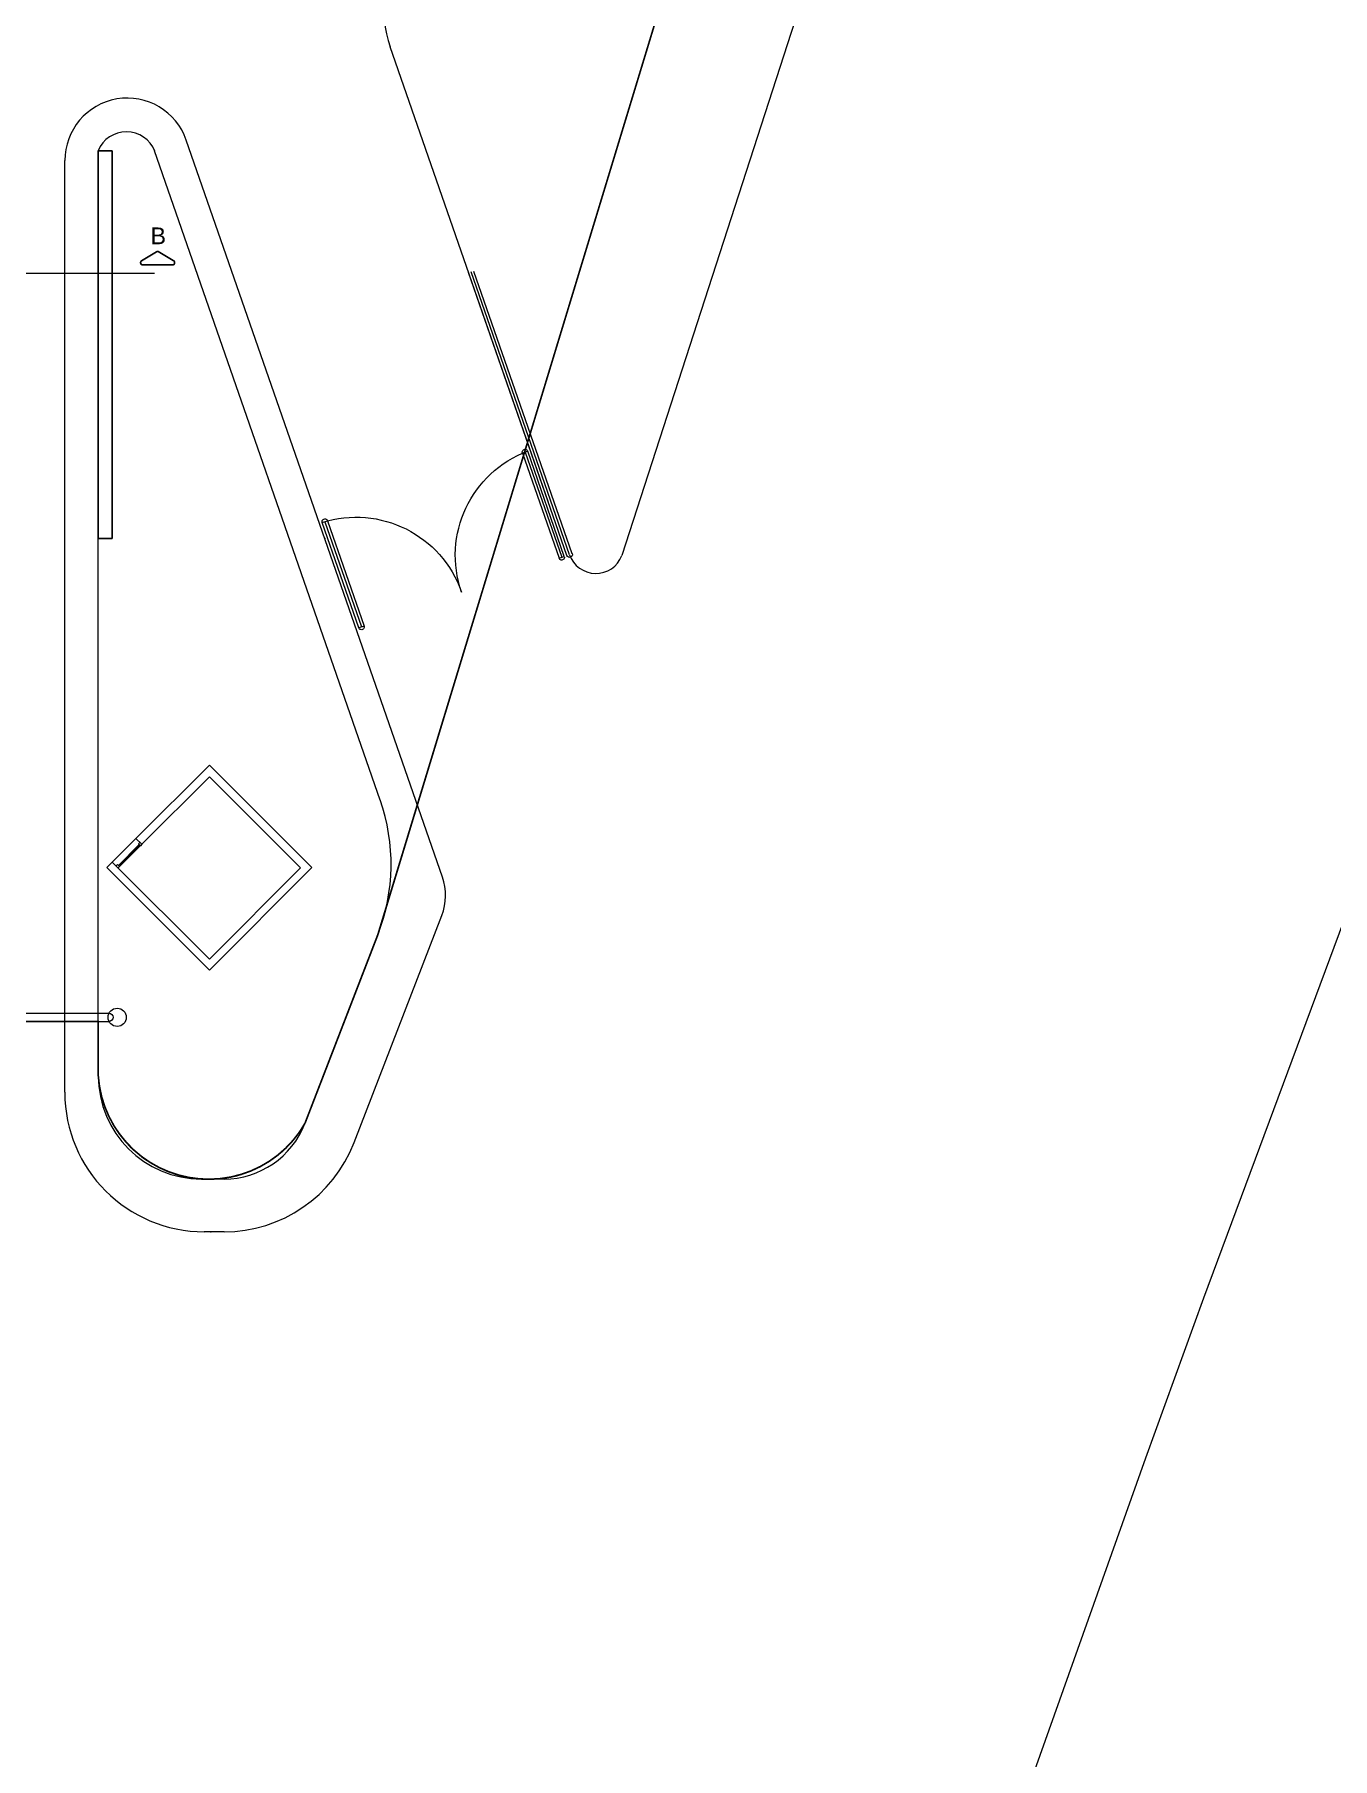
# Model space of a CAD drawing. Header units: metres. Extents: x -331 to 2982, y 362 to 2539.
# Drawn here: x 2899.62 to 2922.89, y 1293.49 to 1324.4 of the extents above; entities that cross this region are included whole.
import ezdxf
from ezdxf.enums import TextEntityAlignment as Align

# ---------------------------------------------------------------- set-up
doc = ezdxf.new("R2010")
doc.units = ezdxf.units.M
doc.layers.get('0').update_dxf_attribs({"color": 251})
doc.layers.add('Pis', color=251, linetype='Continuous')
doc.styles.add('ARIAL', font='arial.ttf')

msp = doc.modelspace()

# ---------------------------------------------------------------- linework, layer by layer
at = {"lineweight": 0}
msp.add_lwpolyline([(2692.518, 1267.281), (2886.962, 1268.097, 0.414222), (2891.963, 1273.083, 0.000679), (2891.975, 1306.701), (2900.167, 1306.701), (2900.767, 1306.701), (2900.767, 1305.727, 0.742789), (2904.471, 1304.872), (2905.781, 1308.262), (2912.682, 1330.97), (2930.662, 1369.788), (2936.383, 1381.538), (2959.535, 1425.137), (2972.498, 1447.641), (2973.386, 1449.183), (2974.618, 1451.303, 0.577621), (2973.155, 1453.859), (2919.448, 1453.786), (2871.128, 1453.815), (2844.526, 1453.596), (2835.976, 1453.544), (2739.49, 1452.841)], format="xyb", dxfattribs=at)
at = {"layer": 'Pis'}
for p, q in [((2913.754, 1326.177), (2910.152, 1315.054)), ((2900.767, 1322.311), (2901.017, 1322.311)), ((2900.767, 1315.361), (2900.767, 1322.311)), ((2901.017, 1322.311), (2901.017, 1315.361)), ((2880.512, 1320.117), (2901.773, 1320.117)), ((2901.017, 1315.361), (2900.767, 1315.361))]:
    msp.add_line(p, q, dxfattribs=at)
at = {"layer": 'Pis', "extrusion": (1.17006e-05, 7.63458e-06, 1)}
for p, q in [((2908.838, 1316.004), (2905.998, 1324.176)), ((2900.767, 1305.727), (2900.767, 1322.312)), ((2901.017, 1322.312), (2900.767, 1322.311)), ((2900.767, 1322.311), (2900.767, 1315.361)), ((2901.017, 1315.361), (2901.017, 1322.312)), ((2905.822, 1310.672), (2901.776, 1322.312)), ((2906.937, 1309.291), (2902.345, 1322.503)), ((2900.167, 1305.432), (2900.167, 1322.135)), ((2900.767, 1315.361), (2901.017, 1315.361)), ((2901.018, 1309.56), (2900.919, 1309.461)), ((2902.758, 1307.82), (2901.018, 1309.56)), ((2902.758, 1307.622), (2900.919, 1309.461)), ((2905.353, 1304.531), (2906.925, 1308.603)), ((2904.471, 1304.872), (2905.781, 1308.262)), ((2894.63, 1306.851), (2900.96, 1306.851)), ((2894.63, 1306.701), (2900.96, 1306.701)), ((2903.021, 1303.877), (2902.617, 1303.877)), ((2903.021, 1302.932), (2902.667, 1302.932))]:
    msp.add_line(p, q, dxfattribs=at)
at = {"layer": 'Pis', "extrusion": (-1.17006e-05, -7.63458e-06, -1)}
for p, q in [((2909.166, 1315.054), (2907.402, 1320.129)), ((2909.213, 1315.07), (2907.452, 1320.138)), ((2909.26, 1315.087), (2907.502, 1320.146)), ((2908.465, 1316.928), (2908.372, 1316.89)), ((2908.372, 1316.89), (2909.027, 1315.006)), ((2908.418, 1316.909), (2909.074, 1315.023)), ((2909.121, 1315.039), (2908.465, 1316.928)), ((2904.781, 1315.647), (2904.877, 1315.675)), ((2905.437, 1313.758), (2904.781, 1315.647)), ((2904.829, 1315.661), (2905.485, 1313.775)), ((2904.877, 1315.675), (2905.532, 1313.791)), ((2909.027, 1315.006), (2909.121, 1315.039)), ((2905.532, 1313.791), (2905.437, 1313.758))]:
    msp.add_line(p, q, dxfattribs=at)
at = {"layer": 'Pis', "extrusion": (5.66315e-06, 1.3672e-05, 1)}
for p, q in [((2901.442, 1309.984), (2902.758, 1311.299)), ((2901.549, 1309.878), (2902.758, 1311.087)), ((2901.018, 1309.56), (2901.442, 1309.984)), ((2901.018, 1309.56), (2901.442, 1309.984)), ((2901.549, 1309.878), (2901.124, 1309.454)), ((2901.145, 1309.517), (2901.485, 1309.857)), ((2901.442, 1309.984), (2901.549, 1309.878)), ((2901.485, 1309.857), (2901.503, 1309.874)), ((2901.506, 1309.836), (2901.485, 1309.857)), ((2901.488, 1309.889), (2901.513, 1309.913)), ((2901.524, 1309.853), (2901.488, 1309.889)), ((2901.503, 1309.874), (2901.524, 1309.853)), ((2901.524, 1309.853), (2901.506, 1309.836)), ((2901.549, 1309.878), (2901.524, 1309.853)), ((2901.156, 1309.507), (2901.495, 1309.846)), ((2901.114, 1309.514), (2901.089, 1309.489)), ((2901.149, 1309.478), (2901.114, 1309.514)), ((2901.124, 1309.454), (2901.149, 1309.478)), ((2901.145, 1309.517), (2901.128, 1309.5)), ((2901.128, 1309.5), (2901.149, 1309.478)), ((2901.167, 1309.496), (2901.145, 1309.517)), ((2901.149, 1309.478), (2901.167, 1309.496))]:
    msp.add_line(p, q, dxfattribs=at)
at = {"layer": 'Pis', "extrusion": (-5.66315e-06, 1.3672e-05, 1)}
for p, q in [((2904.596, 1309.461), (2902.758, 1311.299)), ((2904.391, 1309.454), (2902.758, 1311.087))]:
    msp.add_line(p, q, dxfattribs=at)
at = {"layer": 'Pis', "extrusion": (-1.17006e-05, 7.63458e-06, 1)}
for p, q in [((2902.758, 1307.622), (2904.596, 1309.461)), ((2902.758, 1307.82), (2904.391, 1309.454))]:
    msp.add_line(p, q, dxfattribs=at)
at = {"layer": 'Pis', "extrusion": (-3.3752e-07, 5.77924e-05, 1)}
for p, q in [((2923.337, 1309.168), (2920.58, 1301.742)), ((2920.58, 1301.742), (2919.537, 1298.874)), ((2919.537, 1298.874), (2916.187, 1289.428))]:
    msp.add_line(p, q, dxfattribs=at)
at = {"layer": 'Pis', "const_width": 0.03}
for points in [[(2692.518, 1267.281), (2886.962, 1268.097, 0.414222), (2891.963, 1273.083, 0.000679), (2891.975, 1306.701), (2900.167, 1306.701), (2900.767, 1306.701), (2900.767, 1305.727, 0.742789), (2904.471, 1304.872), (2905.781, 1308.262), (2912.682, 1330.97), (2930.662, 1369.788), (2936.383, 1381.538), (2959.535, 1425.137), (2972.498, 1447.641), (2973.386, 1449.183), (2974.618, 1451.303, 0.577621), (2973.155, 1453.859), (2919.448, 1453.786), (2871.128, 1453.815), (2844.526, 1453.596), (2835.976, 1453.544), (2739.49, 1452.841)], [(2901.831, 1320.511), (2901.546, 1320.34, 0.760667), (2901.567, 1320.264), (2902.095, 1320.264, 0.760667), (2902.116, 1320.34), (2901.831, 1320.511)]]:
    msp.add_lwpolyline(points, format="xyb", dxfattribs=at)
at = {"layer": 'Pis', "extrusion": (1.17006e-05, 7.63458e-06, 1)}
msp.add_circle((2901.106, 1306.776, 0.044), 0.164, dxfattribs=at)
for centre, radius, start, end in [((2907.887, 1324.832, 0.044), 2, 90, 199.168), ((2901.287, 1322.135, 0.044), 1.12, 19.168, 180), ((2901.271, 1322.107, 0.037), 0.545, 21.3378, 157.9032), ((2902.516, 1309.523, 0.044), 3.5, 338.8773, 19.168), ((2902.617, 1305.727, 0.044), 1.85, 180, 270), ((2902.667, 1305.432, 0.044), 2.5, 180, 270), ((2903.021, 1305.432, 0.044), 1.555, 270, 338.8773), ((2903.021, 1305.432, 0.044), 2.5, 270, 338.8773)]:
    msp.add_arc(centre, radius, start, end, dxfattribs=at)
at = {"layer": 'Pis', "extrusion": (-1.17006e-05, -7.63458e-06, -1)}
for centre, radius, start, end in [((-2908.418, 1316.909, -0.044), 0.05, 337.9651, 157.9651), ((-2909.168, 1315.055, -0.044), 2, 340.832, 69.3994), ((-2905.39, 1313.742, -0.044), 2, 72.2645, 160.832), ((-2904.829, 1315.661, -0.044), 0.0501, 337.965, 163.6989), ((-2909.074, 1315.023, -0.044), 0.05, 160.832, 340.8424), ((-2909.216, 1315.072, -0.044), 0.05, 160.832, 340.832), ((-2905.485, 1313.775, -0.044), 0.05, 160.832, 340.8366), ((-2900.96, 1306.776, -0.044), 0.075, 90, 270)]:
    msp.add_arc(centre, radius, start, end, dxfattribs=at)
at = {"layer": 'Pis'}
for centre, radius, start, end in [((2909.686, 1315.234), 0.5, 199.168, 338.8773), ((2905.993, 1308.963), 1, 338.8773, 19.168)]:
    msp.add_arc(centre, radius, start, end, dxfattribs=at)
at = {"layer": 'Pis', "extrusion": (1.17006e-05, 7.63458e-06, 1)}
for p in [(2904.828, 1315.363), (2902.787, 1302.932)]:
    msp.add_point(p, dxfattribs=at)

# ---------------------------------------------------------------- texts
at = {"layer": 'Pis', "style": 'ARIAL'}
msp.add_attdef('B', text='A', height=0.3, rotation=360, dxfattribs=at).set_placement((2901.842, 1320.786), align=Align.MIDDLE_CENTER)

doc.saveas('drawing.dxf')
